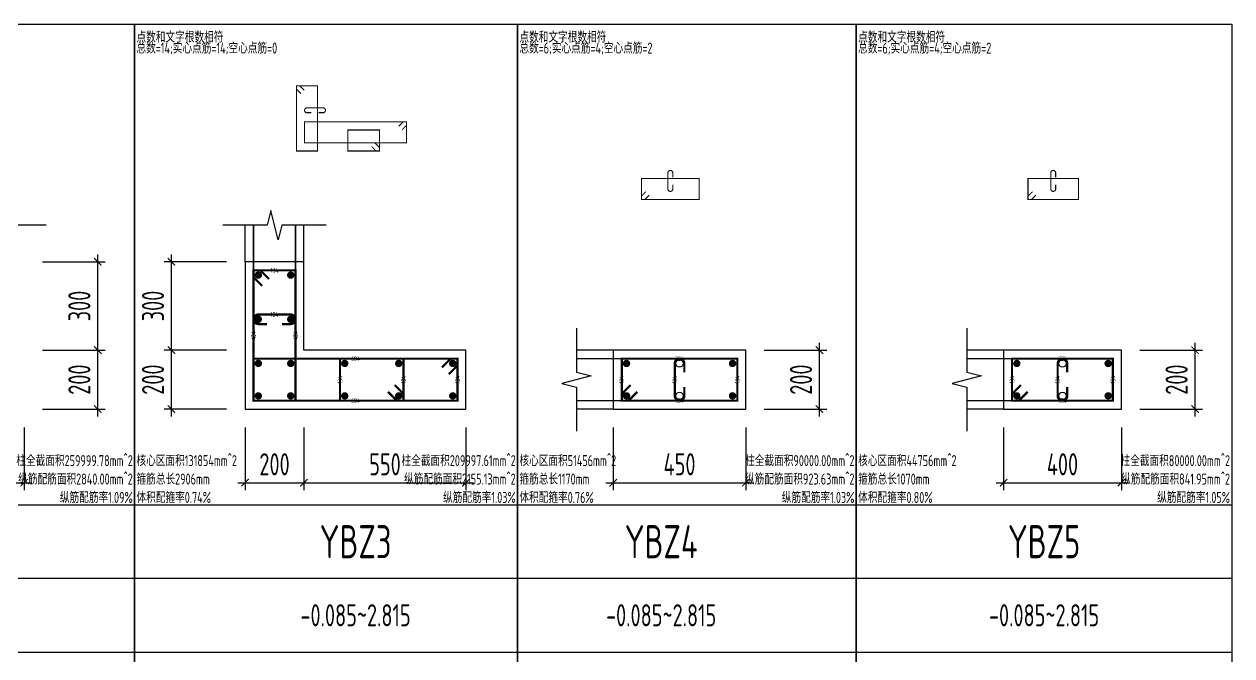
# Model space of a CAD drawing. Extents: x -668857 to 185752, y -270966 to 286822.
# Drawn here: x -318591 to -302191, y 111219 to 119800 of the extents above; entities that cross this region are included whole.
import ezdxf
from ezdxf.enums import TextEntityAlignment as Align

# ---------------------------------------------------------------- set-up
doc = ezdxf.new("R2010")
doc.units = 0
doc.header["$LTSCALE"] = 1000
doc.layers.get('0').update_dxf_attribs({"linetype": 'CONTINUOUS'})
doc.layers.get('DEFPOINTS').update_dxf_attribs({"linetype": 'CONTINUOUS'})
for name, color, linetype in [('COLU_DE_DIM', 3, 'CONTINUOUS'), ('COLU_DE_TH', 7, 'CONTINUOUS'), ('LINK', 6, 'CONTINUOUS'), ('LINK-INDEX', 6, 'CONTINUOUS'), ('REIN', 6, 'CONTINUOUS'), ('TAB', 7, 'CONTINUOUS'), ('TAB_TEXT', 7, 'CONTINUOUS'), ('THIN', 7, 'CONTINUOUS')]:
    doc.layers.add(name, color=color, linetype=linetype)
doc.layers.add('箍筋长度', color=3, linetype='CONTINUOUS', plot=False)
doc.layers.add('配箍校核', color=34, linetype='CONTINUOUS', plot=False)
doc.styles.add('BW_Rein', font='Tssdeng.shx', dxfattribs={"width": 0.7, "bigfont": 'hztxt.shx'})
doc.styles.add('TSSD_DIMENSION', font='Tssdeng.shx', dxfattribs={"width": 0.7, "bigfont": 'tssdchn.shx'})
doc.styles.add('TSSD_REIN', font='tssdeng.shx', dxfattribs={"width": 0.7, "height": 300, "bigfont": 'tssdchn.shx'})
doc.dimstyles.new('TSSD_25_100', dxfattribs={"dimtxt": 300, "dimasz": 100, "dimexe": 100, "dimexo": 250, "dimgap": 100, "dimtad": 1, "dimdec": 0, "dimlfac": 0.25, "dimzin": 0, "dimdsep": 46, "dimtxsty": 'TSSD_DIMENSION', "dimblk": 'ARCHTICK', "dimcen": 0, "dimdle": 100, "dimclrt": 7, "dimadec": 0, "dimazin": 0, "dimtfac": 1, "dimtdec": 0, "dimtix": 1, "dimtmove": 2, "dimatfit": 3, "dimldrblk": 'ARCHTICK', "dimfxl": 1, "dimtolj": 1, "dimtzin": 0, "dimarcsym": 0})

# ---------------------------------------------------------------- blocks, each defined once
blk = doc.blocks.new('_ArchTick')
at = {"color": 0, "linetype": 'ByBlock', "const_width": 0.15}
blk.add_lwpolyline([(-0.5, -0.5), (0.5, 0.5)], dxfattribs=at)
blk = doc.blocks.new('*D2901')
at = {"layer": 'COLU_DE_DIM', "color": 0, "lineweight": -2, "transparency": 16777216}
for p, q in [((-310591, 114321), (-310591, 113471)), ((-308791, 114321), (-308791, 113471)), ((-310691, 113571), (-308691, 113571))]:
    blk.add_line(p, q, dxfattribs=at)
at = {"layer": 'DEFPOINTS', "color": 0, "transparency": 16777216}
for p in [(-310591, 114571), (-308791, 114571), (-308791, 113571)]:
    blk.add_point(p, dxfattribs=at)
at = {"layer": 'COLU_DE_DIM', "color": 0, "lineweight": -2, "transparency": 16777216, "xscale": 100, "yscale": 100, "zscale": 100, "rotation": 180}
blk.add_blockref('_ArchTick', (-310591, 113571), dxfattribs=at)
at = {"layer": 'COLU_DE_DIM', "color": 0, "lineweight": -2, "transparency": 16777216, "xscale": 100, "yscale": 100, "zscale": 100}
blk.add_blockref('_ArchTick', (-308791, 113571), dxfattribs=at)
at = {"layer": 'COLU_DE_DIM', "color": 7, "transparency": 16777216, "insert": (-309691, 113821), "char_height": 300, "attachment_point": 5, "style": 'TSSD_DIMENSION'}
blk.add_mtext('\\A1;450', dxfattribs=at)
blk = doc.blocks.new('*D2902')
at = {"layer": 'COLU_DE_DIM', "color": 0, "lineweight": -2, "transparency": 16777216}
for p, q in [((-307791, 114471), (-307791, 115471)), ((-308541, 115371), (-307691, 115371)), ((-308541, 114571), (-307691, 114571))]:
    blk.add_line(p, q, dxfattribs=at)
at = {"layer": 'DEFPOINTS', "color": 0, "transparency": 16777216}
for p in [(-308791, 115371), (-307791, 115371), (-308791, 114571)]:
    blk.add_point(p, dxfattribs=at)
at = {"layer": 'COLU_DE_DIM', "color": 0, "lineweight": -2, "transparency": 16777216, "xscale": 100, "yscale": 100, "zscale": 100}
for p, rotation in [((-307791, 115371), 90), ((-307791, 114571), 270)]:
    blk.add_blockref('_ArchTick', p, dxfattribs=dict(at, rotation=rotation))
at = {"layer": 'COLU_DE_DIM', "color": 7, "transparency": 16777216, "insert": (-308041, 114971), "char_height": 300, "attachment_point": 5, "rotation": 90, "style": 'TSSD_DIMENSION'}
blk.add_mtext('\\A1;200', dxfattribs=at)
blk = doc.blocks.new('*D2903')
at = {"layer": 'COLU_DE_DIM', "color": 0, "lineweight": -2, "transparency": 16777216}
for p, q in [((-305291, 114321), (-305291, 113471)), ((-303691, 114321), (-303691, 113471)), ((-305391, 113571), (-303591, 113571))]:
    blk.add_line(p, q, dxfattribs=at)
at = {"layer": 'DEFPOINTS', "color": 0, "transparency": 16777216}
for p in [(-305291, 114571), (-303691, 114571), (-303691, 113571)]:
    blk.add_point(p, dxfattribs=at)
at = {"layer": 'COLU_DE_DIM', "color": 0, "lineweight": -2, "transparency": 16777216, "xscale": 100, "yscale": 100, "zscale": 100, "rotation": 180}
blk.add_blockref('_ArchTick', (-305291, 113571), dxfattribs=at)
at = {"layer": 'COLU_DE_DIM', "color": 0, "lineweight": -2, "transparency": 16777216, "xscale": 100, "yscale": 100, "zscale": 100}
blk.add_blockref('_ArchTick', (-303691, 113571), dxfattribs=at)
at = {"layer": 'COLU_DE_DIM', "color": 7, "transparency": 16777216, "insert": (-304491, 113821), "char_height": 300, "attachment_point": 5, "style": 'TSSD_DIMENSION'}
blk.add_mtext('\\A1;400', dxfattribs=at)
blk = doc.blocks.new('*D2904')
at = {"layer": 'COLU_DE_DIM', "color": 0, "lineweight": -2, "transparency": 16777216}
for p, q in [((-302691, 114471), (-302691, 115471)), ((-303441, 115371), (-302591, 115371)), ((-303441, 114571), (-302591, 114571))]:
    blk.add_line(p, q, dxfattribs=at)
at = {"layer": 'DEFPOINTS', "color": 0, "transparency": 16777216}
for p in [(-303691, 115371), (-302691, 115371), (-303691, 114571)]:
    blk.add_point(p, dxfattribs=at)
at = {"layer": 'COLU_DE_DIM', "color": 0, "lineweight": -2, "transparency": 16777216, "xscale": 100, "yscale": 100, "zscale": 100}
for p, rotation in [((-302691, 115371), 90), ((-302691, 114571), 270)]:
    blk.add_blockref('_ArchTick', p, dxfattribs=dict(at, rotation=rotation))
at = {"layer": 'COLU_DE_DIM', "color": 7, "transparency": 16777216, "insert": (-302941, 114971), "char_height": 300, "attachment_point": 5, "rotation": 90, "style": 'TSSD_DIMENSION'}
blk.add_mtext('\\A1;200', dxfattribs=at)
blk = doc.blocks.new('*D2906')
at = {"layer": 'COLU_DE_DIM', "color": 0, "lineweight": -2, "transparency": 16777216}
for p, q in [((-319391, 114321), (-319391, 113471)), ((-318591, 114321), (-318591, 113471)), ((-319491, 113571), (-318491, 113571))]:
    blk.add_line(p, q, dxfattribs=at)
at = {"layer": 'DEFPOINTS', "color": 0, "transparency": 16777216}
for p in [(-319391, 114571), (-318591, 114571), (-318591, 113571)]:
    blk.add_point(p, dxfattribs=at)
at = {"layer": 'COLU_DE_DIM', "color": 0, "lineweight": -2, "transparency": 16777216, "xscale": 100, "yscale": 100, "zscale": 100, "rotation": 180}
blk.add_blockref('_ArchTick', (-319391, 113571), dxfattribs=at)
at = {"layer": 'COLU_DE_DIM', "color": 0, "lineweight": -2, "transparency": 16777216, "xscale": 100, "yscale": 100, "zscale": 100}
blk.add_blockref('_ArchTick', (-318591, 113571), dxfattribs=at)
at = {"layer": 'COLU_DE_DIM', "color": 7, "transparency": 16777216, "insert": (-318991, 113821), "char_height": 300, "attachment_point": 5, "style": 'TSSD_DIMENSION'}
blk.add_mtext('\\A1;200', dxfattribs=at)
blk = doc.blocks.new('*D2907')
at = {"layer": 'COLU_DE_DIM', "color": 0, "lineweight": -2, "transparency": 16777216}
for p, q in [((-317591, 114471), (-317591, 115471)), ((-318341, 115371), (-317491, 115371)), ((-318341, 114571), (-317491, 114571))]:
    blk.add_line(p, q, dxfattribs=at)
at = {"layer": 'DEFPOINTS', "color": 0, "transparency": 16777216}
for p in [(-318591, 115371), (-317591, 115371), (-318591, 114571)]:
    blk.add_point(p, dxfattribs=at)
at = {"layer": 'COLU_DE_DIM', "color": 0, "lineweight": -2, "transparency": 16777216, "xscale": 100, "yscale": 100, "zscale": 100}
for p, rotation in [((-317591, 115371), 90), ((-317591, 114571), 270)]:
    blk.add_blockref('_ArchTick', p, dxfattribs=dict(at, rotation=rotation))
at = {"layer": 'COLU_DE_DIM', "color": 7, "transparency": 16777216, "insert": (-317841, 114971), "char_height": 300, "attachment_point": 5, "rotation": 90, "style": 'TSSD_DIMENSION'}
blk.add_mtext('\\A1;200', dxfattribs=at)
blk = doc.blocks.new('*D2908')
at = {"layer": 'COLU_DE_DIM', "color": 0, "lineweight": -2, "transparency": 16777216}
for p, q in [((-317591, 115271), (-317591, 116671)), ((-318341, 116571), (-317491, 116571)), ((-318341, 115371), (-317491, 115371))]:
    blk.add_line(p, q, dxfattribs=at)
at = {"layer": 'DEFPOINTS', "color": 0, "transparency": 16777216}
for p in [(-318591, 116571), (-317591, 116571), (-318591, 115371)]:
    blk.add_point(p, dxfattribs=at)
at = {"layer": 'COLU_DE_DIM', "color": 0, "lineweight": -2, "transparency": 16777216, "xscale": 100, "yscale": 100, "zscale": 100}
for p, rotation in [((-317591, 116571), 90), ((-317591, 115371), 270)]:
    blk.add_blockref('_ArchTick', p, dxfattribs=dict(at, rotation=rotation))
at = {"layer": 'COLU_DE_DIM', "color": 7, "transparency": 16777216, "insert": (-317841, 115971), "char_height": 300, "attachment_point": 5, "rotation": 90, "style": 'TSSD_DIMENSION'}
blk.add_mtext('\\A1;300', dxfattribs=at)
blk = doc.blocks.new('*D2909')
at = {"layer": 'COLU_DE_DIM', "color": 0, "lineweight": -2, "transparency": 16777216}
for p, q in [((-315591, 114321), (-315591, 113471)), ((-314791, 114321), (-314791, 113471)), ((-315691, 113571), (-314691, 113571))]:
    blk.add_line(p, q, dxfattribs=at)
at = {"layer": 'DEFPOINTS', "color": 0, "transparency": 16777216}
for p in [(-315591, 114571), (-314791, 114571), (-314791, 113571)]:
    blk.add_point(p, dxfattribs=at)
at = {"layer": 'COLU_DE_DIM', "color": 0, "lineweight": -2, "transparency": 16777216, "xscale": 100, "yscale": 100, "zscale": 100, "rotation": 180}
blk.add_blockref('_ArchTick', (-315591, 113571), dxfattribs=at)
at = {"layer": 'COLU_DE_DIM', "color": 0, "lineweight": -2, "transparency": 16777216, "xscale": 100, "yscale": 100, "zscale": 100}
blk.add_blockref('_ArchTick', (-314791, 113571), dxfattribs=at)
at = {"layer": 'COLU_DE_DIM', "color": 7, "transparency": 16777216, "insert": (-315191, 113821), "char_height": 300, "attachment_point": 5, "style": 'TSSD_DIMENSION'}
blk.add_mtext('\\A1;200', dxfattribs=at)
blk = doc.blocks.new('*D2910')
at = {"layer": 'COLU_DE_DIM', "color": 0, "lineweight": -2, "transparency": 16777216}
for p, q in [((-314791, 114321), (-314791, 113471)), ((-312591, 114321), (-312591, 113471)), ((-314891, 113571), (-312491, 113571))]:
    blk.add_line(p, q, dxfattribs=at)
at = {"layer": 'DEFPOINTS', "color": 0, "transparency": 16777216}
for p in [(-314791, 114571), (-312591, 114571), (-312591, 113571)]:
    blk.add_point(p, dxfattribs=at)
at = {"layer": 'COLU_DE_DIM', "color": 0, "lineweight": -2, "transparency": 16777216, "xscale": 100, "yscale": 100, "zscale": 100, "rotation": 180}
blk.add_blockref('_ArchTick', (-314791, 113571), dxfattribs=at)
at = {"layer": 'COLU_DE_DIM', "color": 0, "lineweight": -2, "transparency": 16777216, "xscale": 100, "yscale": 100, "zscale": 100}
blk.add_blockref('_ArchTick', (-312591, 113571), dxfattribs=at)
at = {"layer": 'COLU_DE_DIM', "color": 7, "transparency": 16777216, "insert": (-313691, 113821), "char_height": 300, "attachment_point": 5, "style": 'TSSD_DIMENSION'}
blk.add_mtext('\\A1;550', dxfattribs=at)
blk = doc.blocks.new('*D2911')
at = {"layer": 'COLU_DE_DIM', "color": 0, "lineweight": -2, "transparency": 16777216}
for p, q in [((-316591, 114471), (-316591, 115471)), ((-315841, 115371), (-316691, 115371)), ((-315841, 114571), (-316691, 114571))]:
    blk.add_line(p, q, dxfattribs=at)
at = {"layer": 'DEFPOINTS', "color": 0, "transparency": 16777216}
for p in [(-316591, 115371), (-315591, 115371), (-315591, 114571)]:
    blk.add_point(p, dxfattribs=at)
at = {"layer": 'COLU_DE_DIM', "color": 0, "lineweight": -2, "transparency": 16777216, "xscale": 100, "yscale": 100, "zscale": 100}
for p, rotation in [((-316591, 115371), 90), ((-316591, 114571), 270)]:
    blk.add_blockref('_ArchTick', p, dxfattribs=dict(at, rotation=rotation))
at = {"layer": 'COLU_DE_DIM', "color": 7, "transparency": 16777216, "insert": (-316841, 114971), "char_height": 300, "attachment_point": 5, "rotation": 90, "style": 'TSSD_DIMENSION'}
blk.add_mtext('\\A1;200', dxfattribs=at)
blk = doc.blocks.new('*D2912')
at = {"layer": 'COLU_DE_DIM', "color": 0, "lineweight": -2, "transparency": 16777216}
for p, q in [((-316591, 115271), (-316591, 116671)), ((-315841, 116571), (-316691, 116571)), ((-315841, 115371), (-316691, 115371))]:
    blk.add_line(p, q, dxfattribs=at)
at = {"layer": 'DEFPOINTS', "color": 0, "transparency": 16777216}
for p in [(-316591, 116571), (-315591, 116571), (-315591, 115371)]:
    blk.add_point(p, dxfattribs=at)
at = {"layer": 'COLU_DE_DIM', "color": 0, "lineweight": -2, "transparency": 16777216, "xscale": 100, "yscale": 100, "zscale": 100}
for p, rotation in [((-316591, 116571), 90), ((-316591, 115371), 270)]:
    blk.add_blockref('_ArchTick', p, dxfattribs=dict(at, rotation=rotation))
at = {"layer": 'COLU_DE_DIM', "color": 7, "transparency": 16777216, "insert": (-316841, 115971), "char_height": 300, "attachment_point": 5, "rotation": 90, "style": 'TSSD_DIMENSION'}
blk.add_mtext('\\A1;300', dxfattribs=at)

msp = doc.modelspace()

# ---------------------------------------------------------------- linework, layer by layer
at = {"layer": 'COLU_DE_TH'}
for points in [[(-314790.95, 116570.53), (-315590.95, 116570.53), (-315590.95, 114570.53), (-312591, 114570.53), (-312591, 115370.53), (-314790.95, 115370.53), (-314790.95, 116570.53)], [(-310591.04, 115370.53), (-310591.04, 114570.53), (-308791.04, 114570.53), (-308791.04, 115370.53), (-310591.04, 115370.53)], [(-305291.04, 115370.53), (-305291.04, 114570.53), (-303691.04, 114570.53), (-303691.04, 115370.53), (-305291.04, 115370.53)]]:
    msp.add_lwpolyline(points, close=True, dxfattribs=at)
at = {"layer": 'LINK', "const_width": 30}
for points in [[(-315355.95, 116243.6), (-315475.95, 116363.6), (-315475.95, 116455.53), (-314905.95, 116455.53), (-314905.95, 114685.53), (-315475.95, 114685.53), (-315475.95, 116455.53), (-315384.02, 116455.53), (-315264.02, 116335.53)], [(-312917.92, 115135.53), (-312797.92, 115255.53), (-312706, 115255.53), (-312706, 114685.53), (-315475.95, 114685.53), (-315475.95, 115255.53), (-312706, 115255.53), (-312706, 115163.6), (-312826, 115043.6)], [(-313559.31, 114897.45), (-313439.31, 114777.45), (-313439.31, 114685.53), (-314302.63, 114685.53), (-314302.63, 115255.53), (-313439.31, 115255.53), (-313439.31, 114685.53), (-313531.24, 114685.53), (-313651.24, 114805.53)], [(-310264.12, 114805.53), (-310384.12, 114685.53), (-310476.04, 114685.53), (-310476.04, 115255.53), (-308906.04, 115255.53), (-308906.04, 114685.53), (-310476.04, 114685.53), (-310476.04, 114777.45), (-310356.04, 114897.45)], [(-304964.12, 114805.53), (-305084.12, 114685.53), (-305176.04, 114685.53), (-305176.04, 115255.53), (-303806.04, 115255.53), (-303806.04, 114685.53), (-305176.04, 114685.53), (-305176.04, 114777.45), (-305056.04, 114897.45)]]:
    msp.add_lwpolyline(points, dxfattribs=at)
for points in [[(-315090.95, 115725.53), (-314970.95, 115725.53, 1), (-314970.95, 115855.53), (-315410.95, 115855.53, 1), (-315410.95, 115725.53), (-315290.95, 115725.53)], [(-309626.04, 115070.53), (-309626.04, 115190.53, 1), (-309756.04, 115190.53), (-309756.04, 114750.53, 1), (-309626.04, 114750.53), (-309626.04, 114870.53)], [(-304426.04, 115070.53), (-304426.04, 115190.53, 1), (-304556.04, 115190.53), (-304556.04, 114750.53, 1), (-304426.04, 114750.53), (-304426.04, 114870.53)]]:
    msp.add_lwpolyline(points, format="xyb", dxfattribs=at)
at = {"layer": 'LINK-INDEX', "const_width": 15}
for points in [[(-314833.46, 118856.08), (-314893.46, 118916.08), (-314893.46, 118962.04), (-314608.46, 118962.04), (-314608.46, 118077.04), (-314893.46, 118077.04), (-314893.46, 118962.04), (-314847.5, 118962.04), (-314787.5, 118902.04)], [(-313504.45, 118412.04), (-313444.45, 118472.04), (-313398.48, 118472.04), (-313398.48, 118187.04), (-314783.46, 118187.04), (-314783.46, 118472.04), (-313398.48, 118472.04), (-313398.48, 118426.08), (-313458.48, 118366.08)], [(-313825.14, 118183.01), (-313765.14, 118123.01), (-313765.14, 118077.04), (-314196.8, 118077.04), (-314196.8, 118362.04), (-313765.14, 118362.04), (-313765.14, 118077.04), (-313811.1, 118077.04), (-313871.1, 118137.04)], [(-310102.58, 117478.03), (-310162.58, 117418.03), (-310208.54, 117418.03), (-310208.54, 117703.03), (-309423.54, 117703.03), (-309423.54, 117418.03), (-310208.54, 117418.03), (-310208.54, 117463.99), (-310148.54, 117523.99)], [(-304852.58, 117478.03), (-304912.58, 117418.03), (-304958.54, 117418.03), (-304958.54, 117703.03), (-304273.54, 117703.03), (-304273.54, 117418.03), (-304958.54, 117418.03), (-304958.54, 117463.99), (-304898.54, 117523.99)]]:
    msp.add_lwpolyline(points, dxfattribs=at)
for points in [[(-314590.96, 118597.04), (-314530.96, 118597.04, 1), (-314530.96, 118662.04), (-314750.96, 118662.04, 1), (-314750.96, 118597.04), (-314690.96, 118597.04)], [(-309783.54, 117720.53), (-309783.54, 117780.53, 1), (-309848.54, 117780.53), (-309848.54, 117560.53, 1), (-309783.54, 117560.53), (-309783.54, 117620.53)], [(-304583.54, 117720.53), (-304583.54, 117780.53, 1), (-304648.54, 117780.53), (-304648.54, 117560.53, 1), (-304583.54, 117560.53), (-304583.54, 117620.53)]]:
    msp.add_lwpolyline(points, format="xyb", dxfattribs=at)
at = {"layer": 'LINK-INDEX', "color": 1, "const_width": 20}
for points in [[(-315475.95, 116355.53), (-315475.95, 117070.53)], [(-314905.95, 116355.53), (-314905.95, 117070.53)], [(-310376.04, 115255.53), (-311091.04, 115255.53)], [(-305076.04, 115255.53), (-305791.04, 115255.53)], [(-310376.04, 114685.53), (-311091.04, 114685.53)], [(-305076.04, 114685.53), (-305791.04, 114685.53)]]:
    msp.add_lwpolyline(points, dxfattribs=at)
at = {"layer": 'REIN', "const_width": 50}
for points in [[(-315435.95, 116390.53, 1), (-315385.95, 116390.53, 1), (-315435.95, 116390.53)], [(-314995.95, 116390.53, 1), (-314945.95, 116390.53, 1), (-314995.95, 116390.53)], [(-315435.95, 115790.53, 1), (-315385.95, 115790.53, 1), (-315435.95, 115790.53)], [(-314995.95, 115790.53, 1), (-314945.95, 115790.53, 1), (-314995.95, 115790.53)], [(-315435.95, 115190.53, 1), (-315385.95, 115190.53, 1), (-315435.95, 115190.53)], [(-314995.95, 115190.53, 1), (-314945.95, 115190.53, 1), (-314995.95, 115190.53)], [(-314262.63, 115190.53, 1), (-314212.63, 115190.53, 1), (-314262.63, 115190.53)], [(-313529.31, 115190.53, 1), (-313479.31, 115190.53, 1), (-313529.31, 115190.53)], [(-312796, 115190.53, 1), (-312746, 115190.53, 1), (-312796, 115190.53)], [(-310436.04, 115190.53, 1), (-310386.04, 115190.53, 1), (-310436.04, 115190.53)], [(-308996.04, 115190.53, 1), (-308946.04, 115190.53, 1), (-308996.04, 115190.53)], [(-305136.04, 115190.53, 1), (-305086.04, 115190.53, 1), (-305136.04, 115190.53)], [(-303896.04, 115190.53, 1), (-303846.04, 115190.53, 1), (-303896.04, 115190.53)], [(-315435.95, 114750.53, 1), (-315385.95, 114750.53, 1), (-315435.95, 114750.53)], [(-314995.95, 114750.53, 1), (-314945.95, 114750.53, 1), (-314995.95, 114750.53)], [(-314262.63, 114750.53, 1), (-314212.63, 114750.53, 1), (-314262.63, 114750.53)], [(-313529.31, 114750.53, 1), (-313479.31, 114750.53, 1), (-313529.31, 114750.53)], [(-312796, 114750.53, 1), (-312746, 114750.53, 1), (-312796, 114750.53)], [(-310436.04, 114750.53, 1), (-310386.04, 114750.53, 1), (-310436.04, 114750.53)], [(-308996.04, 114750.53, 1), (-308946.04, 114750.53, 1), (-308996.04, 114750.53)], [(-305136.04, 114750.53, 1), (-305086.04, 114750.53, 1), (-305136.04, 114750.53)], [(-303896.04, 114750.53, 1), (-303846.04, 114750.53, 1), (-303896.04, 114750.53)]]:
    msp.add_lwpolyline(points, format="xyb", close=True, dxfattribs=at)
at = {"layer": 'REIN'}
for centre in [(-309691.04, 115190.53), (-304491.04, 115190.53), (-309691.04, 114750.53), (-304491.04, 114750.53)]:
    msp.add_circle(centre, 50, dxfattribs=at)
at = {"layer": 'TAB'}
for points in [[(-324090.94, 119800.08), (-317090.95, 119800.08), (-317090.95, 109270.53), (-324090.94, 109270.53), (-324090.94, 119800.08), (-324090.94, 113270.53), (-317090.95, 113270.53), (-317090.95, 112270.53), (-324090.94, 112270.53), (-324090.94, 111270.53), (-317090.95, 111270.53), (-317090.95, 110270.53), (-324090.94, 110270.53)], [(-317090.95, 119800.08), (-311891, 119800.08), (-311891, 109270.53), (-317090.95, 109270.53), (-317090.95, 119800.08), (-317090.95, 113270.53), (-311891, 113270.53), (-311891, 112270.53), (-317090.95, 112270.53), (-317090.95, 111270.53), (-311891, 111270.53), (-311891, 110270.53), (-317090.95, 110270.53)], [(-311891, 119800.08), (-307291.04, 119800.08), (-307291.04, 109270.53), (-311891, 109270.53), (-311891, 119800.08), (-311891, 113270.53), (-307291.04, 113270.53), (-307291.04, 112270.53), (-311891, 112270.53), (-311891, 111270.53), (-307291.04, 111270.53), (-307291.04, 110270.53), (-311891, 110270.53)], [(-307291.04, 119800.08), (-302191.04, 119800.08), (-302191.04, 109270.53), (-307291.04, 109270.53), (-307291.04, 119800.08), (-307291.04, 113270.53), (-302191.04, 113270.53), (-302191.04, 112270.53), (-307291.04, 112270.53), (-307291.04, 111270.53), (-302191.04, 111270.53), (-302191.04, 110270.53), (-307291.04, 110270.53)]]:
    msp.add_lwpolyline(points, dxfattribs=at)
at = {"layer": 'THIN'}
for p, q in [((-315590.95, 116570.53), (-315590.95, 117070.53)), ((-314790.95, 116570.53), (-314790.95, 117070.53)), ((-310591.04, 115370.53), (-311091.04, 115370.53)), ((-305291.04, 115370.53), (-305791.04, 115370.53)), ((-310591.04, 114570.53), (-311091.04, 114570.53)), ((-305291.04, 114570.53), (-305791.04, 114570.53))]:
    msp.add_line(p, q, dxfattribs=at)
for points in [[(-318290.95, 117070.53), (-318890.95, 117070.53), (-318940.95, 116870.53), (-319040.95, 117270.53), (-319090.95, 117070.53), (-319690.95, 117070.53)], [(-314490.95, 117070.53), (-315090.95, 117070.53), (-315140.95, 116870.53), (-315240.95, 117270.53), (-315290.95, 117070.53), (-315890.95, 117070.53)], [(-311091.04, 115670.53), (-311091.04, 115070.53), (-310891.04, 115020.53), (-311291.04, 114920.53), (-311091.04, 114870.53), (-311091.04, 114270.53)], [(-305791.04, 115670.53), (-305791.04, 115070.53), (-305591.04, 115020.53), (-305991.04, 114920.53), (-305791.04, 114870.53), (-305791.04, 114270.53)]]:
    msp.add_lwpolyline(points, dxfattribs=at)

# ---------------------------------------------------------------- texts
at = {"layer": 'TAB_TEXT', "style": 'TSSD_REIN', "width": 0.7}
for s, height, p in [('YBZ3', 450, (-314090.97, 112770.53)), ('YBZ4', 450, (-309941.04, 112770.53)), ('YBZ5', 450, (-304741.04, 112770.53)), ('-0.085~2.815', 300, (-314090.97, 111770.53)), ('-0.085~2.815', 300, (-309941.04, 111770.53)), ('-0.085~2.815', 300, (-304741.04, 111770.53))]:
    msp.add_text(s, height=height, dxfattribs=at).set_placement(p, align=Align.MIDDLE)
at = {"layer": '箍筋长度', "style": 'BW_Rein', "width": 0.7}
for s, rotation, p in [('134', 360, (-315190.95, 116455.53)), ('434', 90, (-315475.95, 115570.53)), ('434', 90, (-314905.95, 115570.53)), ('384', 0.000031, (-309691.04, 115255.53)), ('134', 90, (-314302.63, 114970.53)), ('134', 90, (-313439.31, 114970.53)), ('134', 90, (-312706, 114970.53)), ('134', 90.000031, (-310476.04, 114970.53)), ('134', 90.000031, (-309756.04, 114970.53)), ('134', 90.000031, (-308906.04, 114970.53)), ('134', 90, (-305176.04, 114970.53)), ('134', 90, (-304556.04, 114970.53)), ('134', 90, (-303806.04, 114970.53)), ('384', 0.000031, (-309691.04, 114685.53)), ('334', 360, (-304491.04, 114685.53))]:
    msp.add_text(s, height=65, rotation=rotation, dxfattribs=at).set_placement(p, align=Align.MIDDLE_CENTER)
for s, p in [('134', (-315190.95, 115855.53)), ('684', (-314090.97, 115255.53)), ('334', (-304491.04, 115255.53)), ('684', (-314090.97, 114685.53))]:
    msp.add_text(s, height=65, dxfattribs=at).set_placement(p, align=Align.MIDDLE_CENTER)
at = {"layer": '配箍校核', "style": 'BW_Rein', "width": 0.7}
for s, p in [('点数和文字根数相符', (-317065.95, 119550.08)), ('总数=14;实心点筋=14;空心点筋=0', (-317065.95, 119400.08)), ('点数和文字根数相符', (-311866, 119550.08)), ('总数=6;实心点筋=4;空心点筋=2', (-311866, 119400.08)), ('点数和文字根数相符', (-307266.04, 119550.08)), ('总数=6;实心点筋=4;空心点筋=2', (-307266.04, 119400.08)), ('核心区面积131854mm^ 2', (-317065.95, 113795.53)), ('核心区面积51456mm^ 2', (-311866, 113795.53)), ('核心区面积44756mm^ 2', (-307266.04, 113795.53)), ('箍筋总长2906mm', (-317065.95, 113545.53)), ('箍筋总长1170mm', (-311866, 113545.53)), ('箍筋总长1070mm', (-307266.04, 113545.53)), ('体积配箍率0.74%', (-317065.95, 113295.53)), ('体积配箍率0.76%', (-311866, 113295.53)), ('体积配箍率0.80%', (-307266.04, 113295.53))]:
    msp.add_text(s, height=150, dxfattribs=at).set_placement(p)
for s, p in [('柱全截面积259999.78mm^ 2', (-317115.95, 113795.53)), ('柱全截面积209997.61mm^ 2', (-311916, 113795.53)), ('柱全截面积90000.00mm^ 2', (-307316.04, 113795.53)), ('柱全截面积80000.00mm^ 2', (-302216.04, 113795.53)), ('纵筋配筋面积2840.00mm^ 2', (-317115.95, 113545.53)), ('纵筋配筋面积2155.13mm^ 2', (-311916, 113545.53)), ('纵筋配筋面积923.63mm^ 2', (-307316.04, 113545.53)), ('纵筋配筋面积841.95mm^ 2', (-302216.04, 113545.53)), ('纵筋配筋率1.09%', (-317115.95, 113295.53)), ('纵筋配筋率1.03%', (-311916, 113295.53)), ('纵筋配筋率1.03%', (-307316.04, 113295.53)), ('纵筋配筋率1.05%', (-302216.04, 113295.53))]:
    msp.add_text(s, height=150, dxfattribs=at).set_placement(p, align=Align.RIGHT)

# ---------------------------------------------------------------- dimensions: what is measured, and where the dimension line sits
at = {"layer": 'COLU_DE_DIM'}
for base, p1, p2, picture, middle in [((-317590.95, 116570.53), (-318590.95, 115370.53), (-318590.95, 116570.53), '*D2908', (-317840.95, 115970.53)), ((-316590.95, 116570.53), (-315590.95, 115370.53), (-315590.95, 116570.53), '*D2912', (-316840.95, 115970.53)), ((-317590.95, 115370.53), (-318590.95, 114570.53), (-318590.95, 115370.53), '*D2907', (-317840.95, 114970.53)), ((-316590.95, 115370.53), (-315590.95, 114570.53), (-315590.95, 115370.53), '*D2911', (-316840.95, 114970.53)), ((-307791.04, 115370.53), (-308791.04, 114570.53), (-308791.04, 115370.53), '*D2902', (-308041.04, 114970.53)), ((-302691.04, 115370.53), (-303691.04, 114570.53), (-303691.04, 115370.53), '*D2904', (-302941.04, 114970.53))]:
    dim = msp.add_linear_dim(base=base, p1=p1, p2=p2, angle=90, dimstyle='TSSD_25_100', dxfattribs=at)
    dim.commit()
    dim.dimension.update_dxf_attribs({"geometry": picture, "text_midpoint": middle})
for base, p1, p2, picture, middle in [((-318590.95, 113570.53), (-319390.95, 114570.53), (-318590.95, 114570.53), '*D2906', (-318990.95, 113820.53)), ((-314790.95, 113570.53), (-315590.95, 114570.53), (-314790.95, 114570.53), '*D2909', (-315190.95, 113820.53)), ((-312591, 113570.53), (-314790.95, 114570.53), (-312591, 114570.53), '*D2910', (-313690.97, 113820.53)), ((-308791.04, 113570.53), (-310591.04, 114570.53), (-308791.04, 114570.53), '*D2901', (-309691.04, 113820.53)), ((-303691.04, 113570.53), (-305291.04, 114570.53), (-303691.04, 114570.53), '*D2903', (-304491.04, 113820.53))]:
    dim = msp.add_linear_dim(base=base, p1=p1, p2=p2, dimstyle='TSSD_25_100', dxfattribs=at)
    dim.commit()
    dim.dimension.update_dxf_attribs({"geometry": picture, "text_midpoint": middle})

doc.saveas('drawing.dxf')
